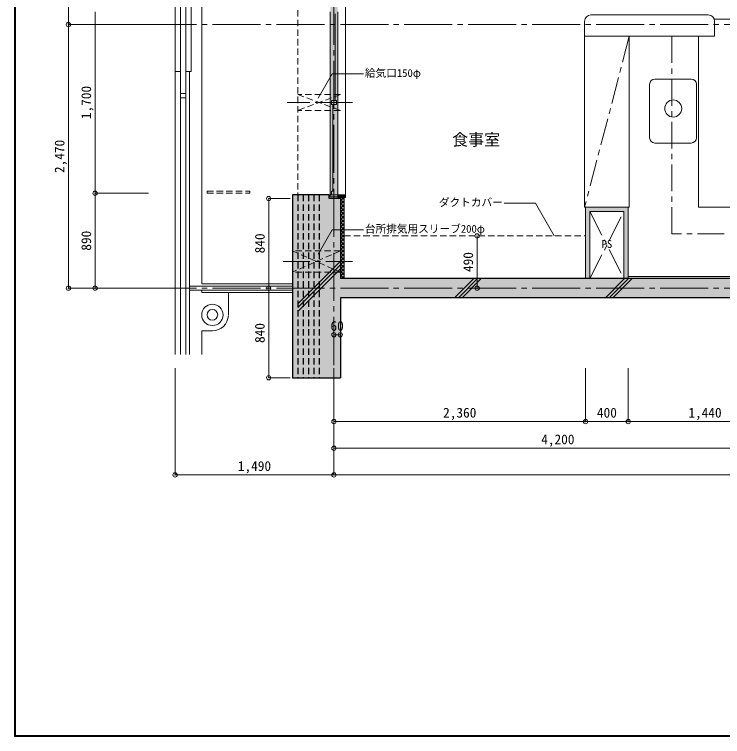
# Model space of a CAD drawing. Units: millimetres at full size, sheet at 1:50. Extents: x -9674 to 9699, y -6794 to 6791.
# Drawn here: x -9674 to -3033, y -6794 to -27 of the extents above; entities that cross this region are included whole.
import ezdxf
from ezdxf.enums import TextEntityAlignment as Align

# ---------------------------------------------------------------- set-up
doc = ezdxf.new("R2010")
doc.units = ezdxf.units.MM
doc.header["$LTSCALE"] = 50
doc.header["$PDMODE"] = 32
doc.header["$PDSIZE"] = 40
for name, pattern in [('CHAIN1', [8, 5, -1, 1, -1]), ('CHAIN2', [12, 9, -1, 1, -1]), ('DASHED1', [1.8, 1.2, -0.6])]:
    doc.linetypes.add(name, pattern=pattern)
for name, color, linetype, lineweight in [('0-0_図面枠', 7, 'Continuous', 9), ('1-0_芯', 7, 'CHAIN2', 9), ('1-1_躯体', 2, 'Continuous', 25), ('1-2_間仕切', 3, 'Continuous', 18), ('1-3_建具', 3, 'Continuous', 18), ('1-5_設備', 7, 'Continuous', 9), ('1-6_ﾊﾞﾙｺﾆｰ・階段', 4, 'Continuous', 9), ('1-7_その他', 7, 'DASHED1', 9), ('1-8_ハッチ', 4, 'Continuous', 9), ('1-A_文字', 7, 'Continuous', 9), ('1-B_寸法', 7, 'Continuous', 9), ('1-C_梁', 7, 'DASHED1', 9)]:
    doc.layers.add(name, color=color, linetype=linetype, lineweight=lineweight)
for name, color, linetype in [('4-0', 1, 'Continuous'), ('4-1', 2, 'Continuous'), ('4-2', 4, 'Continuous'), ('4-F', 4, 'Continuous')]:
    doc.layers.add(name, color=color, linetype=linetype)
doc.styles.add('ＭＳ ゴシック', font='')
doc.styles.get('ＭＳ ゴシック').set_extended_font_data('MS Gothic')

msp = doc.modelspace()

# ---------------------------------------------------------------- linework, layer by layer
at = {"layer": '0-0_図面枠'}
for p, q in [((-9673.92, 6791.43), (-9673.92, -6793.93)), ((-9672.16, 6789.66), (-9672.16, -6792.16)), ((-9670.4, 6787.9), (-9670.4, -6790.4)), ((-9668.64, -6788.64), (-9668.64, 6786.14)), ((-9666.87, 6784.38), (-9666.87, -6786.88)), ((-9665.11, 6782.61), (-9665.11, -6785.11)), ((-9663.35, 6780.85), (-9663.35, -6783.35)), ((-9673.92, -6793.93), (9698.92, -6793.93)), ((-9672.16, -6792.16), (9697.16, -6792.16)), ((-9670.4, -6790.4), (9695.4, -6790.4)), ((9693.64, -6788.64), (-9668.64, -6788.64)), ((-9666.87, -6786.88), (9691.87, -6786.88)), ((-9665.11, -6785.11), (9690.11, -6785.11)), ((-9663.35, -6783.35), (9688.35, -6783.35))]:
    msp.add_line(p, q, dxfattribs=at)
at = {"layer": '1-0_芯'}
for p, q in [((-6677.5, 4337.68), (-6677.5, -3342.32)), ((-8417.5, -122.32), (8192.5, -122.32)), ((-8417.5, -2592.32), (8192.5, -2592.32))]:
    msp.add_line(p, q, dxfattribs=at)
at = {"layer": '1-1_躯体', "linetype": 'DASHED1'}
for p, q in [((-7017.5, -1717.32), (-7017.5, -3432.32)), ((-6967.5, -1717.32), (-6967.5, -3432.32)), ((-6917.5, -1717.32), (-6917.5, -3432.32)), ((-6867.5, -1717.32), (-6867.5, -3432.32)), ((-6817.5, -1717.32), (-6817.5, -3432.32))]:
    msp.add_line(p, q, dxfattribs=at)
at = {"layer": '1-1_躯体'}
for p, q in [((-6722.5, -1752.32), (-6722.5, -1717.32)), ((-6617.5, -1752.32), (-6722.5, -1752.32)), ((-6617.5, -1752.32), (-6617.5, -2502.32)), ((6032.5, -2502.32), (-6617.5, -2502.32)), ((-6617.5, -2682.32), (-6617.5, -3432.32)), ((6032.5, -2682.32), (-6617.5, -2682.32))]:
    msp.add_line(p, q, dxfattribs=at)
msp.add_lwpolyline([(-6722.5, -1717.32), (-7067.5, -1717.32), (-7067.5, -3432.32), (-6617.5, -3432.32)], dxfattribs=at)
at = {"layer": '1-2_間仕切'}
for p, q in [((-4317.5, -2502.32), (-4317.5, -1832.32)), ((-4317.5, -1832.32), (-3917.5, -1832.32)), ((-4277.5, -2502.32), (-4277.5, -1872.32)), ((-4277.5, -1872.32), (-3957.5, -1872.32)), ((-3957.5, -2502.32), (-3957.5, -1872.32)), ((-3917.5, -2502.32), (-3917.5, -1832.32))]:
    msp.add_line(p, q, dxfattribs=at)
at = {"layer": '1-3_建具', "color": 7, "lineweight": 9}
for p, q in [((-6570.5, 2712.68), (-6570.5, -1717.32)), ((-6712.5, -1702.32), (-6712.5, -2.32)), ((-6642.5, -1702.32), (-6642.5, -2.32)), ((-6815.98, -852.32), (-6539.02, -852.32)), ((-6712.5, -1737.32), (-6712.5, -1702.32)), ((-6642.5, -1717.32), (-6712.5, -1717.32)), ((-6712.5, -1737.32), (-6642.5, -1737.32)), ((-6642.5, -1702.32), (-6642.5, -1717.32))]:
    msp.add_line(p, q, dxfattribs=at)
at = {"layer": '1-3_建具'}
for p, q in [((-6665.5, -22.32), (-6665.5, -834.82)), ((-6701.5, -869.82), (-6701.5, -834.82)), ((-6653.5, -869.82), (-6701.5, -869.82)), ((-6689.5, -1682.32), (-6689.5, -869.82)), ((-6677.5, -869.82), (-6677.5, -834.82)), ((-6701.5, -1682.32), (-6677.5, -1682.32)), ((-6701.5, -1682.32), (-6701.5, -1717.32)), ((-6677.5, -1682.32), (-6677.5, -1717.32)), ((-6642.5, -1742.32), (-6642.5, -1717.32)), ((-6570.5, -1742.32), (-6642.5, -1742.32))]:
    msp.add_line(p, q, dxfattribs=at)
for points in [[(-6653.5, -869.82), (-6653.5, -834.82), (-6701.5, -834.82)], [(-6570.5, -1742.32), (-6570.5, -1717.32), (-6642.5, -1717.32)]]:
    msp.add_lwpolyline(points, dxfattribs=at)
at = {"layer": '1-5_設備'}
for p, q in [((-3167.5, -32.32), (-4267.5, -32.32)), ((-4327.5, -92.32), (-4327.5, -1832.32)), ((-3110.93, -72.32), (-2277.5, -72.32)), ((-3907.5, -232.32), (-3907.5, -1832.32)), ((-3257.5, -232.32), (-3257.5, -1832.32)), ((-3667.5, -632.32), (-3327.5, -632.32)), ((-3717.5, -682.32), (-3717.5, -1182.32)), ((-3277.5, -1182.32), (-3277.5, -682.32)), ((-3667.5, -1232.32), (-3327.5, -1232.32)), ((-4327.5, -1832.32), (-4317.5, -1832.32)), ((-3917.5, -1832.32), (-3907.5, -1832.32)), ((-2167.5, -1832.32), (-3257.5, -1832.32)), ((-2167.5, -2482.32), (-3917.5, -2482.32))]:
    msp.add_line(p, q, dxfattribs=at)
at = {"layer": '1-5_設備', "linetype": 'CHAIN1'}
for p, q in [((-3907.5, -232.32), (-4327.5, -1832.32)), ((-3507.5, -232.32), (-3507.5, -2082.32)), ((-3017.5, -2082.32), (-3507.5, -2082.32))]:
    msp.add_line(p, q, dxfattribs=at)
at = {"layer": '1-5_設備'}
msp.add_lwpolyline([(-3107.5, -92.32), (-3107.5, -232.32), (-4327.5, -232.32)], dxfattribs=at)
msp.add_circle((-3495.87, -908.94), 80, dxfattribs=at)
for centre, radius, start, end in [((-4267.5, -92.32), 60, 90, 180), ((-3167.5, -92.32), 60, 0, 90), ((-3667.5, -682.32), 50, 90, 180), ((-3327.5, -682.32), 50, 0, 90), ((-3667.5, -1182.32), 50, 180, 270), ((-3327.5, -1182.32), 50, 270, 0)]:
    msp.add_arc(centre, radius, start, end, dxfattribs=at)
at = {"layer": '1-6_ﾊﾞﾙｺﾆｰ・階段', "color": 7}
for p, q in [((-8017.5, -562.32), (-8017.5, 2742.15)), ((-8167.5, -3214.95), (-8167.5, 2537.68)), ((-8117.5, -3214.95), (-8117.5, 2537.68)), ((-8067.5, -3214.95), (-8067.5, 2537.68)), ((-8167.5, -562.32), (-8117.5, -562.32)), ((-8067.5, -562.32), (-8017.5, -562.32)), ((-8032.5, -3214.95), (-8032.5, -562.32)), ((-8117.5, -767.32), (-8067.5, -767.32)), ((-8117.5, -807.32), (-8067.5, -807.32)), ((-7067.5, -2572.32), (-8032.5, -2572.32)), ((-7067.5, -2612.32), (-8032.5, -2612.32))]:
    msp.add_line(p, q, dxfattribs=at)
at = {"layer": '1-6_ﾊﾞﾙｺﾆｰ・階段'}
for p, q in [((-7917.5, -2552.32), (-7917.5, 2711.45)), ((-7067.5, -2552.32), (-7917.5, -2552.32)), ((-7917.5, -2632.32), (-7917.5, -2612.32)), ((-7067.5, -2632.32), (-7917.5, -2632.32)), ((-7667.5, -2842.32), (-7667.5, -2632.32))]:
    msp.add_line(p, q, dxfattribs=at)
msp.add_lwpolyline([(-7817.5, -2992.32), (-7917.5, -2992.32), (-7917.5, -3214.95)], dxfattribs=at)
msp.add_circle((-7817.5, -2842.32), 100, dxfattribs=at)
at = {"layer": '1-6_ﾊﾞﾙｺﾆｰ・階段', "color": 7}
msp.add_circle((-7817.5, -2842.32), 50, dxfattribs=at)
at = {"layer": '1-6_ﾊﾞﾙｺﾆｰ・階段'}
msp.add_arc((-7817.5, -2842.32), 150, 270, 357.77329, dxfattribs=at)
at = {"layer": '1-7_その他'}
for p, q in [((-6617.5, -777.32), (-7017.5, -777.32)), ((-6617.5, -777.32), (-7017.5, -927.32)), ((-7017.5, -777.32), (-6617.5, -927.32)), ((-6617.5, -927.32), (-7017.5, -927.32)), ((-7867.5, -1682.32), (-7467.5, -1682.32)), ((-7867.5, -1702.32), (-7867.5, -1682.32)), ((-6617.5, -2242.32), (-7067.5, -2242.32)), ((-7067.5, -2242.32), (-6617.5, -2442.32)), ((-6617.5, -2242.32), (-7067.5, -2442.32)), ((-6617.5, -2442.32), (-7067.5, -2442.32))]:
    msp.add_line(p, q, dxfattribs=at)
at = {"layer": '1-7_その他', "linetype": 'CHAIN1'}
for p, q in [((-6502.5, -852.32), (-7117.5, -852.32)), ((-6502.5, -2342.32), (-7167.5, -2342.32))]:
    msp.add_line(p, q, dxfattribs=at)
at = {"layer": '1-7_その他', "color": 4, "linetype": 'CHAIN1'}
for p, q in [((-4277.5, -1872.32), (-3957.5, -2502.32)), ((-4277.5, -2502.32), (-3957.5, -1872.32))]:
    msp.add_line(p, q, dxfattribs=at)
at = {"layer": '1-7_その他'}
msp.add_lwpolyline([(-7867.5, -1702.32), (-7467.5, -1702.32), (-7467.5, -1682.32)], dxfattribs=at)
at = {"layer": '1-8_ハッチ'}
for p, q in [((-6617.5, -1742.54), (-6617.27, -1742.32)), ((-6617.5, -1773.82), (-6586, -1742.32)), ((-6601.54, -1742.32), (-6582.5, -1761.36)), ((-6582.5, -1742.32), (-6582.5, -2502.32)), ((-6617.5, -1761.72), (-6582.5, -1796.72)), ((-6617.5, -1809.17), (-6582.5, -1774.17)), ((-6617.5, -1797.07), (-6582.5, -1832.07)), ((-6617.5, -1844.53), (-6582.5, -1809.53)), ((-6617.5, -1832.43), (-6582.5, -1867.43)), ((-6617.5, -1879.88), (-6582.5, -1844.88)), ((-6617.5, -1867.78), (-6582.5, -1902.78)), ((-6617.5, -1915.24), (-6582.5, -1880.24)), ((-6617.5, -1903.14), (-6582.5, -1938.14)), ((-6617.5, -1950.6), (-6582.5, -1915.6)), ((-6617.5, -1938.49), (-6582.5, -1973.49)), ((-6617.5, -1985.95), (-6582.5, -1950.95)), ((-6617.5, -1973.85), (-6582.5, -2008.85)), ((-6617.5, -2021.31), (-6582.5, -1986.31)), ((-6617.5, -2009.2), (-6582.5, -2044.2)), ((-6617.5, -2056.66), (-6582.5, -2021.66)), ((-6617.5, -2044.56), (-6582.5, -2079.56)), ((-6617.5, -2092.02), (-6582.5, -2057.02)), ((-6617.5, -2079.91), (-6582.5, -2114.91)), ((-6617.5, -2127.37), (-6582.5, -2092.37)), ((-6617.5, -2115.27), (-6582.5, -2150.27)), ((-6617.5, -2162.73), (-6582.5, -2127.73)), ((-6617.5, -2150.62), (-6582.5, -2185.62)), ((-6617.5, -2198.08), (-6582.5, -2163.08)), ((-6617.5, -2185.98), (-6582.5, -2220.98)), ((-6617.5, -2233.44), (-6582.5, -2198.44)), ((-6617.5, -2221.33), (-6582.5, -2256.33)), ((-6617.5, -2268.79), (-6582.5, -2233.79)), ((-6617.5, -2256.69), (-6582.5, -2291.69)), ((-6617.5, -2304.15), (-6582.5, -2269.15)), ((-6617.5, -2292.05), (-6582.5, -2327.05)), ((-7017.5, -2739.5), (-6617.5, -2339.5)), ((-6617.5, -2339.5), (-6582.5, -2304.5)), ((-6617.5, -2327.4), (-6582.5, -2362.4)), ((-6617.5, -2374.86), (-6582.5, -2339.86)), ((-6617.5, -2362.76), (-6582.5, -2397.76)), ((-7017.5, -2774.86), (-6617.5, -2374.86)), ((-7017.5, -2810.21), (-6617.5, -2410.21)), ((-6617.5, -2410.21), (-6582.5, -2375.21)), ((-6617.5, -2398.11), (-6582.5, -2433.11)), ((-6617.5, -2445.57), (-6582.5, -2410.57)), ((-6617.5, -2433.47), (-6582.5, -2468.47)), ((-6617.5, -2480.93), (-6582.5, -2445.93)), ((-6617.5, -2468.82), (-6584.01, -2502.32)), ((-6603.53, -2502.32), (-6582.5, -2481.28)), ((-5546.1, -2682.32), (-5366.1, -2502.32)), ((-5510.74, -2682.32), (-5330.74, -2502.32)), ((-5475.39, -2682.32), (-5295.39, -2502.32)), ((-4131.88, -2682.32), (-3951.88, -2502.32)), ((-4096.53, -2682.32), (-3916.53, -2502.32)), ((-4061.17, -2682.32), (-3881.17, -2502.32))]:
    msp.add_line(p, q, dxfattribs=at)
at = {"layer": '1-A_文字'}
for q in [(-5079.79, -1796.96), (-4611.52, -2102.32)]:
    msp.add_line((-4787.82, -1796.96), q, dxfattribs=at)
for points in [[(-6825.78, -812.54), (-6694.39, -584.97), (-6401.53, -584.97)], [(-6825.78, -2272.51), (-6694.39, -2044.95), (-6401.53, -2044.95)]]:
    msp.add_lwpolyline(points, dxfattribs=at)
at = {"layer": '1-B_寸法'}
for p, q in [((-9167.5, 787.68), (-9167.5, -122.32)), ((-8917.5, -2.32), (-8917.5, -1702.32)), ((-9167.5, -122.32), (-9167.5, -2592.32)), ((-9167.5, -122.32), (-8417.5, -122.32)), ((-8917.5, -1702.32), (-8417.5, -1702.32)), ((-8917.5, -1702.32), (-8917.5, -2592.32)), ((-7289.41, -1752.32), (-7086.65, -1752.32)), ((-7289.41, -1752.32), (-7289.41, -2592.32)), ((-5335.64, -2102.32), (-5335.64, -2592.32)), ((-9167.5, -2592.32), (-8417.5, -2592.32)), ((-7289.41, -3432.32), (-7289.41, -2592.32)), ((-6617.5, -3029.33), (-6677.5, -3029.33)), ((-8167.5, -3342.32), (-8167.5, -4342.32)), ((-6677.5, -3342.32), (-6677.5, -4342.32)), ((-4317.5, -3342.32), (-4317.5, -3842.32)), ((-3917.5, -3342.32), (-3917.5, -3842.32)), ((-7289.41, -3432.32), (-7086.65, -3432.32)), ((-6677.5, -3842.32), (-4317.5, -3842.32)), ((-4317.5, -3842.32), (-3917.5, -3842.32)), ((-3917.5, -3842.32), (-2477.5, -3842.32)), ((-6677.5, -4092.32), (-2477.5, -4092.32)), ((-8167.5, -4342.32), (-6677.5, -4342.32)), ((-6677.5, -4342.32), (6422.5, -4342.32))]:
    msp.add_line(p, q, dxfattribs=at)
at = {"layer": '1-B_寸法', "color": 3}
for p in [(-9167.5, -122.32), (-8917.5, -1702.32), (-7289.41, -1752.32), (-5335.64, -2102.32), (-9167.5, -2592.32), (-8917.5, -2592.32), (-7289.41, -2592.32), (-5335.64, -2592.32), (-6677.5, -3029.33), (-6617.5, -3029.33), (-7289.41, -3432.32), (-6677.5, -3842.32), (-4317.5, -3842.32), (-3917.5, -3842.32), (-6677.5, -4092.32), (-8167.5, -4342.32), (-6677.5, -4342.32)]:
    msp.add_point(p, dxfattribs=at)
at = {"layer": '1-C_梁'}
for p, q in [((-7017.5, 2712.68), (-7017.5, -1717.32)), ((-6582.5, -2102.32), (-4317.5, -2102.32))]:
    msp.add_line(p, q, dxfattribs=at)
at = {"layer": '4-0'}
for points in [[(-6722.5, -1717.32), (-7067.5, -1717.32), (-7067.5, -3432.32)], [(-7067.5, -3432.32), (-6722.5, -1752.32), (-6722.5, -1717.32)], [(-7067.5, -3432.32), (-6617.5, -3432.32), (-6617.5, -1752.32)], [(-7067.5, -3432.32), (-6617.5, -1752.32), (-6722.5, -1752.32)], [(6032.5, -2502.32), (6032.5, -2682.32), (-6617.5, -2502.32), (-6617.5, -2682.32)]]:
    msp.add_solid(points, dxfattribs=at)
at = {"layer": '4-1'}
msp.add_solid([(-6712.5, 2732.68), (-6642.5, 2732.68), (-6712.5, -1737.32), (-6642.5, -1737.32)], dxfattribs=at)
at = {"layer": '4-2'}
for points in [[(-4317.5, -1832.32), (-4317.5, -2502.32), (-4277.5, -1872.32)], [(-4317.5, -1832.32), (-4277.5, -1872.32), (-3957.5, -1872.32)], [(-3957.5, -1872.32), (-3917.5, -1832.32), (-4317.5, -1832.32)], [(-4317.5, -2502.32), (-4277.5, -2502.32), (-4277.5, -1872.32)], [(-3957.5, -2502.32), (-3917.5, -2502.32), (-3917.5, -1832.32)], [(-3957.5, -1872.32), (-3957.5, -2502.32), (-3917.5, -1832.32)]]:
    msp.add_solid(points, dxfattribs=at)
at = {"layer": '4-F'}
for points in [[(-6570.5, -1742.32), (-6570.5, -1717.32), (-6642.5, -1717.32)], [(-6642.5, -1717.32), (-6642.36, -1752.42), (-6617.5, -1752.32)], [(-6582.5, -1742.32), (-6570.5, -1742.32), (-6642.5, -1717.32)], [(-6582.5, -1742.32), (-6642.5, -1717.32), (-6617.5, -1752.32)], [(-6617.5, -2502.32), (-6582.5, -2502.32), (-6582.5, -1742.32)], [(-6582.5, -1742.32), (-6617.5, -1752.32), (-6617.5, -2502.32)]]:
    msp.add_solid(points, dxfattribs=at)

# ---------------------------------------------------------------- texts
at = {"layer": '1-A_文字', "style": 'ＭＳ ゴシック'}
for s, height, p in [('給気口150φ', 73.31, (-6387.42, -634.91)), ('食事室', 110, (-5569.11, -1288.85)), ('ダクトカバー', 73.31, (-5693.89, -1847.02)), ('台所排気用スリーブ200φ', 73.31, (-6387.42, -2094.88)), ('PS', 73.31, (-4167.5, -2237.32))]:
    msp.add_text(s, height=height, dxfattribs=at).set_placement(p, align=Align.BOTTOM_LEFT)
at = {"layer": '1-B_寸法', "style": 'ＭＳ ゴシック'}
for s, p in [('1,700', (-8927.5, -1008.57)), ('2,470', (-9177.5, -1513.57)), ('890', (-8927.5, -2241.07)), ('840', (-7299.41, -2266.07)), ('490', (-5345.64, -2441.07)), ('840', (-7299.41, -3106.07))]:
    msp.add_text(s, height=91.64, rotation=90, dxfattribs=at).set_placement(p, align=Align.BOTTOM_LEFT)
for s, p in [('60', (-6710, -3019.33)), ('2,360', (-5653.75, -3832.32)), ('400', (-4211.25, -3832.32)), ('1,440', (-3353.75, -3832.32)), ('4,200', (-4733.75, -4082.32)), ('1,490', (-7578.75, -4332.32))]:
    msp.add_text(s, height=91.64, dxfattribs=at).set_placement(p, align=Align.BOTTOM_LEFT)

doc.saveas('drawing.dxf')
